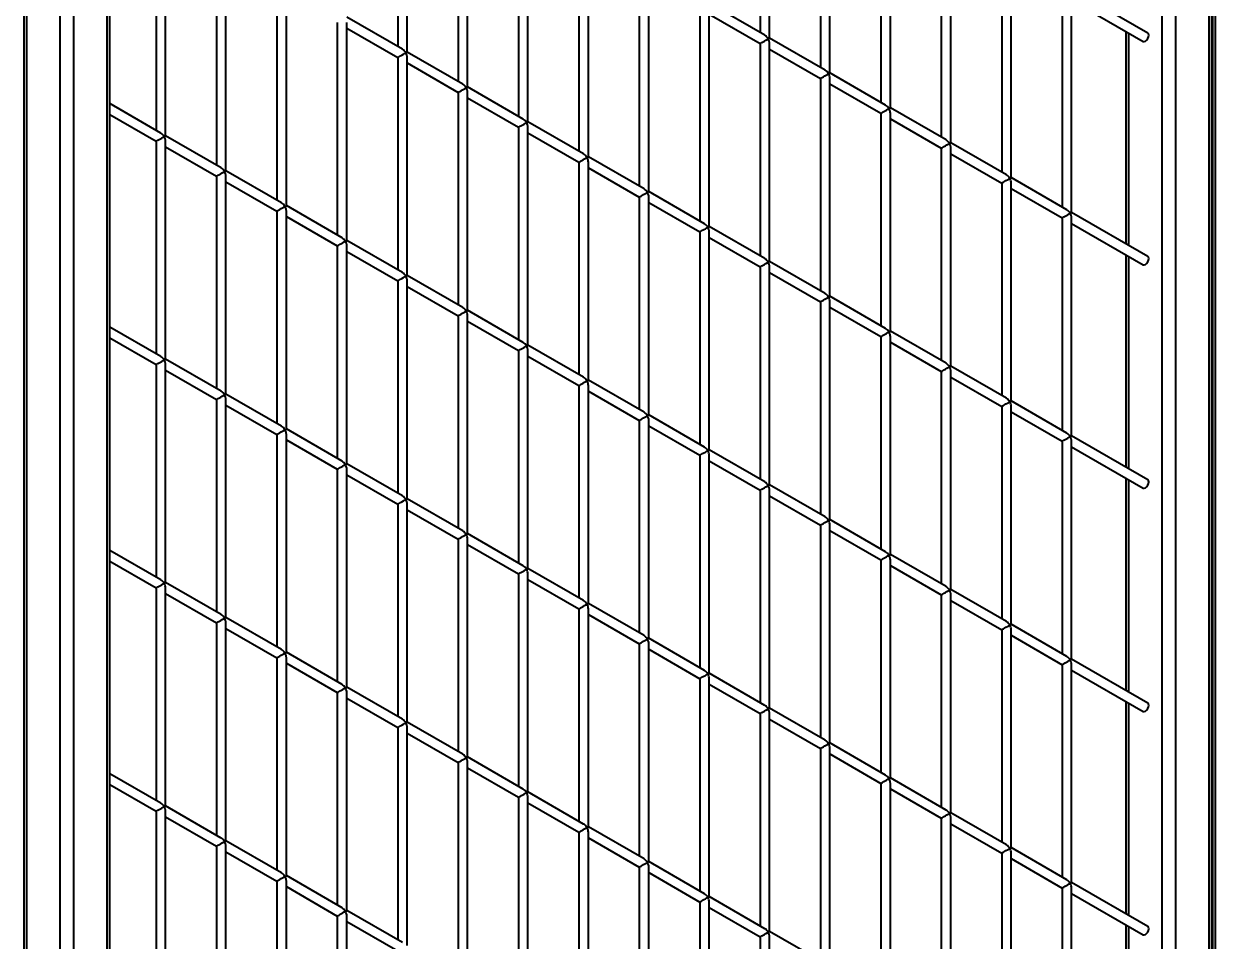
# Model space of a CAD drawing. Header units: millimetres. Extents: x 0 to 297, y 0 to 210.
# Drawn here: x 184.67 to 190.95, y 92.4 to 97.23 of the extents above; entities that cross this region are included whole.
import ezdxf

# ---------------------------------------------------------------- set-up
doc = ezdxf.new("R2010")
doc.units = ezdxf.units.MM
doc.layers.add('轮廓实线层', color=7, linetype='Continuous', lineweight=40)

msp = doc.modelspace()

# ---------------------------------------------------------------- linework, layer by layer
at = {"layer": '轮廓实线层', "color": 7, "linetype": 'Continuous', "lineweight": 40}
for p, q in [((184.861, 89.6397), (184.861, 104.3375)), ((184.9317, 104.2966), (184.9317, 89.6806)), ((185.1085, 89.7826), (185.1085, 103.9904)), ((185.1231, 89.7911), (185.1231, 103.9412)), ((184.6696, 103.0599), (184.6696, 91.2138)), ((190.9138, 86.2271), (190.9138, 100.8432)), ((190.9285, 86.1779), (190.9285, 100.8517)), ((190.7371, 100.7411), (190.7371, 86.5333)), ((190.931, 99.1717), (190.931, 87.5645)), ((188.5483, 98.2973), (188.5483, 97.1792)), ((188.5983, 97.1504), (188.5983, 98.2973)), ((186.6391, 98.2236), (186.6391, 97.1056)), ((186.6891, 97.0767), (186.6891, 98.2236)), ((188.8665, 98.1136), (188.8665, 96.9955)), ((188.9165, 96.9667), (188.9165, 98.1136)), ((186.9573, 98.04), (186.9573, 96.9219)), ((187.0073, 96.893), (187.0073, 98.04)), ((189.1847, 97.9299), (189.1847, 96.8118)), ((189.2347, 96.783), (189.2347, 97.9299)), ((187.2755, 97.8563), (187.2755, 96.7382)), ((187.3255, 96.7093), (187.3255, 97.8563)), ((185.3663, 97.7826), (185.3663, 96.6645)), ((185.4163, 96.6356), (185.4163, 97.7826)), ((189.5029, 97.7462), (189.5029, 96.6282)), ((189.5529, 96.5993), (189.5529, 97.7462)), ((187.5937, 97.6726), (187.5937, 96.5545)), ((187.6437, 96.5256), (187.6437, 97.6726)), ((185.6845, 97.5989), (185.6845, 96.4808)), ((185.7345, 96.452), (185.7345, 97.5989)), ((189.8211, 97.5626), (189.8211, 96.4445)), ((189.8711, 96.4156), (189.8711, 97.5626)), ((187.9119, 97.4889), (187.9119, 96.3708)), ((187.9619, 96.3419), (187.9619, 97.4889)), ((186.0027, 97.4152), (186.0027, 96.2971)), ((186.0527, 96.2683), (186.0527, 97.4152)), ((190.5905, 97.1761), (190.1893, 97.4077)), ((190.1393, 97.3789), (190.1393, 96.2608)), ((190.1893, 96.2319), (190.1893, 97.3789)), ((190.1893, 97.35), (190.5655, 97.1328)), ((188.2301, 97.3052), (188.2301, 96.1871)), ((188.5733, 97.1648), (188.2801, 97.3341)), ((188.2801, 96.1582), (188.2801, 97.3052)), ((186.3209, 97.2315), (186.3209, 96.1134)), ((186.6641, 97.0911), (186.3709, 97.2604)), ((186.3709, 96.0846), (186.3709, 97.2315)), ((188.2801, 97.2763), (188.5483, 97.1215)), ((186.3709, 97.2027), (186.6391, 97.0478)), ((190.4749, 97.1851), (190.4749, 96.067)), ((188.5483, 97.1215), (188.5483, 96.0034)), ((188.8915, 96.9811), (188.5983, 97.1504)), ((188.5983, 95.9745), (188.5983, 97.1215)), ((188.5983, 97.0926), (188.8665, 96.9378)), ((186.6391, 97.0478), (186.6391, 95.9297)), ((186.9823, 96.9074), (186.6891, 97.0767)), ((186.6891, 95.9009), (186.6891, 97.0478)), ((186.6891, 97.019), (186.9573, 96.8641)), ((189.2097, 96.7974), (188.9165, 96.9667)), ((188.8665, 96.9378), (188.8665, 95.8197)), ((188.9165, 95.7909), (188.9165, 96.9378)), ((188.9165, 96.9089), (189.1847, 96.7541)), ((186.9573, 96.8641), (186.9573, 95.7461)), ((187.3005, 96.7238), (187.0073, 96.893)), ((187.0073, 95.7172), (187.0073, 96.8641)), ((185.3913, 96.6501), (185.1231, 96.8049)), ((187.0073, 96.8353), (187.2755, 96.6804)), ((189.5279, 96.6137), (189.2347, 96.783)), ((185.1231, 96.7472), (185.3663, 96.6068)), ((189.1847, 96.7541), (189.1847, 95.636)), ((189.2347, 95.6072), (189.2347, 96.7541)), ((189.2347, 96.7253), (189.5029, 96.5704)), ((187.2755, 96.6804), (187.2755, 95.5624)), ((187.6187, 96.5401), (187.3255, 96.7093)), ((187.3255, 95.5335), (187.3255, 96.6804)), ((187.3255, 96.6516), (187.5937, 96.4968)), ((185.3663, 96.6068), (185.3663, 95.4887)), ((185.7095, 96.4664), (185.4163, 96.6356)), ((185.4163, 95.4598), (185.4163, 96.6068)), ((189.8461, 96.43), (189.5529, 96.5993)), ((185.4163, 96.5779), (185.6845, 96.4231)), ((189.5029, 96.5704), (189.5029, 95.4523)), ((189.5529, 95.4235), (189.5529, 96.5704)), ((189.5529, 96.5416), (189.8211, 96.3867)), ((187.5937, 96.4968), (187.5937, 95.3787)), ((187.9369, 96.3564), (187.6437, 96.5256)), ((187.6437, 95.3498), (187.6437, 96.4968)), ((187.6437, 96.4679), (187.9119, 96.3131)), ((185.6845, 96.4231), (185.6845, 95.305)), ((186.0277, 96.2827), (185.7345, 96.452)), ((185.7345, 95.2761), (185.7345, 96.4231)), ((190.1643, 96.2463), (189.8711, 96.4156)), ((185.7345, 96.3942), (186.0027, 96.2394)), ((188.2551, 96.1727), (187.9619, 96.3419)), ((189.8211, 96.3867), (189.8211, 95.2686)), ((189.8711, 95.2398), (189.8711, 96.3867)), ((189.8711, 96.3579), (190.1393, 96.203)), ((187.9119, 96.3131), (187.9119, 95.195)), ((187.9619, 95.1661), (187.9619, 96.3131)), ((187.9619, 96.2842), (188.2301, 96.1294)), ((186.0027, 96.2394), (186.0027, 95.1213)), ((186.3459, 96.099), (186.0527, 96.2683)), ((186.0527, 95.0924), (186.0527, 96.2394)), ((190.5905, 96.0003), (190.1893, 96.2319)), ((186.0527, 96.2105), (186.3209, 96.0557)), ((188.5733, 95.989), (188.2801, 96.1582)), ((190.1393, 96.203), (190.1393, 95.085)), ((190.1893, 95.0561), (190.1893, 96.203)), ((190.1893, 96.1742), (190.5655, 95.957)), ((188.2301, 96.1294), (188.2301, 95.0113)), ((188.2801, 94.9824), (188.2801, 96.1294)), ((188.2801, 96.1005), (188.5483, 95.9457)), ((186.3209, 96.0557), (186.3209, 94.9376)), ((186.6641, 95.9153), (186.3709, 96.0846)), ((186.3709, 94.9088), (186.3709, 96.0557)), ((186.3709, 96.0268), (186.6391, 95.872)), ((188.8915, 95.8053), (188.5983, 95.9745)), ((190.4749, 96.0093), (190.4749, 94.8912)), ((186.9823, 95.7316), (186.6891, 95.9009)), ((188.5483, 95.9457), (188.5483, 94.8276)), ((188.5983, 94.7987), (188.5983, 95.9457)), ((188.5983, 95.9168), (188.8665, 95.762)), ((186.6391, 95.872), (186.6391, 94.7539)), ((186.6891, 94.7251), (186.6891, 95.872)), ((186.6891, 95.8431), (186.9573, 95.6883)), ((189.2097, 95.6216), (188.9165, 95.7909)), ((187.3005, 95.5479), (187.0073, 95.7172)), ((188.8665, 95.762), (188.8665, 94.6439)), ((188.9165, 94.615), (188.9165, 95.762)), ((188.9165, 95.7331), (189.1847, 95.5783)), ((186.9573, 95.6883), (186.9573, 94.5702)), ((187.0073, 94.5414), (187.0073, 95.6883)), ((187.0073, 95.6595), (187.2755, 95.5046)), ((185.3913, 95.4743), (185.1231, 95.6291)), ((189.5279, 95.4379), (189.2347, 95.6072)), ((185.1231, 95.5714), (185.3663, 95.431)), ((187.6187, 95.3642), (187.3255, 95.5335)), ((189.1847, 95.5783), (189.1847, 94.4602)), ((189.2347, 94.4313), (189.2347, 95.5783)), ((189.2347, 95.5494), (189.5029, 95.3946)), ((185.7095, 95.2906), (185.4163, 95.4598)), ((187.2755, 95.5046), (187.2755, 94.3865)), ((187.3255, 94.3577), (187.3255, 95.5046)), ((187.3255, 95.4758), (187.5937, 95.3209)), ((185.3663, 95.431), (185.3663, 94.3129)), ((185.4163, 94.284), (185.4163, 95.431)), ((185.4163, 95.4021), (185.6845, 95.2473)), ((189.8461, 95.2542), (189.5529, 95.4235)), ((187.9369, 95.1805), (187.6437, 95.3498)), ((189.5029, 95.3946), (189.5029, 94.2765)), ((189.5529, 94.2477), (189.5529, 95.3946)), ((189.5529, 95.3657), (189.8211, 95.2109)), ((186.0277, 95.1069), (185.7345, 95.2761)), ((187.5937, 95.3209), (187.5937, 94.2029)), ((187.6437, 94.174), (187.6437, 95.3209)), ((187.6437, 95.2921), (187.9119, 95.1372)), ((185.6845, 95.2473), (185.6845, 94.1292)), ((185.7345, 94.1003), (185.7345, 95.2473)), ((185.7345, 95.2184), (186.0027, 95.0636)), ((189.8211, 95.2109), (189.8211, 94.0928)), ((190.1643, 95.0705), (189.8711, 95.2398)), ((189.8711, 94.064), (189.8711, 95.2109)), ((188.2551, 94.9969), (187.9619, 95.1661)), ((189.8711, 95.182), (190.1393, 95.0272)), ((186.3459, 94.9232), (186.0527, 95.0924)), ((187.9119, 95.1372), (187.9119, 94.0192)), ((187.9619, 93.9903), (187.9619, 95.1372)), ((187.9619, 95.1084), (188.2301, 94.9536)), ((186.0027, 95.0636), (186.0027, 93.9455)), ((186.0527, 93.9166), (186.0527, 95.0636)), ((186.0527, 95.0347), (186.3209, 94.8799)), ((190.1393, 95.0272), (190.1393, 93.9091)), ((190.5905, 94.8245), (190.1893, 95.0561)), ((190.1893, 93.8803), (190.1893, 95.0272)), ((188.5733, 94.8132), (188.2801, 94.9824)), ((190.1893, 94.9984), (190.5655, 94.7812)), ((186.6641, 94.7395), (186.3709, 94.9088)), ((188.2301, 94.9536), (188.2301, 93.8355)), ((188.2801, 93.8066), (188.2801, 94.9536)), ((188.2801, 94.9247), (188.5483, 94.7699)), ((186.3209, 94.8799), (186.3209, 93.7618)), ((186.3709, 93.7329), (186.3709, 94.8799)), ((186.3709, 94.851), (186.6391, 94.6962)), ((190.4749, 94.8335), (190.4749, 93.7154)), ((188.5483, 94.7699), (188.5483, 93.6518)), ((188.8915, 94.6295), (188.5983, 94.7987)), ((188.5983, 93.6229), (188.5983, 94.7699)), ((186.9823, 94.5558), (186.6891, 94.7251)), ((188.5983, 94.741), (188.8665, 94.5862)), ((186.6391, 94.6962), (186.6391, 93.5781)), ((186.6891, 93.5492), (186.6891, 94.6962)), ((186.6891, 94.6673), (186.9573, 94.5125)), ((188.8665, 94.5862), (188.8665, 93.4681)), ((189.2097, 94.4458), (188.9165, 94.615)), ((188.9165, 93.4392), (188.9165, 94.5862)), ((187.3005, 94.3721), (187.0073, 94.5414)), ((188.9165, 94.5573), (189.1847, 94.4025)), ((186.9573, 94.5125), (186.9573, 93.3944)), ((187.0073, 93.3656), (187.0073, 94.5125)), ((187.0073, 94.4836), (187.2755, 94.3288)), ((185.3913, 94.2984), (185.1231, 94.4533)), ((185.1231, 94.3955), (185.3663, 94.2551)), ((189.1847, 94.4025), (189.1847, 93.2844)), ((189.5279, 94.2621), (189.2347, 94.4313)), ((189.2347, 93.2555), (189.2347, 94.4025)), ((187.6187, 94.1884), (187.3255, 94.3577)), ((189.2347, 94.3736), (189.5029, 94.2188)), ((185.7095, 94.1148), (185.4163, 94.284)), ((187.2755, 94.3288), (187.2755, 93.2107)), ((187.3255, 93.1819), (187.3255, 94.3288)), ((187.3255, 94.2999), (187.5937, 94.1451)), ((185.3663, 94.2551), (185.3663, 93.1371)), ((185.4163, 93.1082), (185.4163, 94.2551)), ((185.4163, 94.2263), (185.6845, 94.0714)), ((189.5029, 94.2188), (189.5029, 93.1007)), ((189.8461, 94.0784), (189.5529, 94.2477)), ((189.5529, 93.0718), (189.5529, 94.2188)), ((187.5937, 94.1451), (187.5937, 93.027)), ((187.9369, 94.0047), (187.6437, 94.174)), ((187.6437, 92.9982), (187.6437, 94.1451)), ((189.5529, 94.1899), (189.8211, 94.0351)), ((186.0277, 93.9311), (185.7345, 94.1003)), ((187.6437, 94.1163), (187.9119, 93.9614)), ((185.6845, 94.0714), (185.6845, 92.9534)), ((185.7345, 92.9245), (185.7345, 94.0714)), ((185.7345, 94.0426), (186.0027, 93.8878)), ((189.8211, 94.0351), (189.8211, 92.917)), ((190.1643, 93.8947), (189.8711, 94.064)), ((189.8711, 92.8881), (189.8711, 94.0351)), ((187.9119, 93.9614), (187.9119, 92.8433)), ((188.2551, 93.821), (187.9619, 93.9903)), ((187.9619, 92.8145), (187.9619, 93.9614)), ((189.8711, 94.0062), (190.1393, 93.8514)), ((186.3459, 93.7474), (186.0527, 93.9166)), ((187.9619, 93.9326), (188.2301, 93.7777)), ((186.0027, 93.8878), (186.0027, 92.7697)), ((186.0527, 92.7408), (186.0527, 93.8878)), ((186.0527, 93.8589), (186.3209, 93.7041)), ((190.1393, 93.8514), (190.1393, 92.7333)), ((190.5905, 93.6487), (190.1893, 93.8803)), ((190.1893, 92.7045), (190.1893, 93.8514)), ((188.2301, 93.7777), (188.2301, 92.6596)), ((188.5733, 93.6373), (188.2801, 93.8066)), ((188.2801, 92.6308), (188.2801, 93.7777)), ((190.1893, 93.8225), (190.5655, 93.6054)), ((186.3209, 93.7041), (186.3209, 92.586)), ((186.6641, 93.5637), (186.3709, 93.7329)), ((186.3709, 92.5571), (186.3709, 93.7041)), ((188.2801, 93.7489), (188.5483, 93.594)), ((186.3709, 93.6752), (186.6391, 93.5204)), ((190.4749, 93.6576), (190.4749, 92.5396)), ((188.5483, 93.594), (188.5483, 92.476)), ((188.8915, 93.4537), (188.5983, 93.6229)), ((188.5983, 92.4471), (188.5983, 93.594)), ((186.6391, 93.5204), (186.6391, 92.4023)), ((186.9823, 93.38), (186.6891, 93.5492)), ((186.6891, 92.3734), (186.6891, 93.5204)), ((188.5983, 93.5652), (188.8665, 93.4104)), ((186.6891, 93.4915), (186.9573, 93.3367)), ((188.8665, 93.4104), (188.8665, 92.2923)), ((189.2097, 93.27), (188.9165, 93.4392)), ((188.9165, 92.2634), (188.9165, 93.4104)), ((186.9573, 93.3367), (186.9573, 92.2186)), ((187.3005, 93.1963), (187.0073, 93.3656)), ((187.0073, 92.1897), (187.0073, 93.3367)), ((188.9165, 93.3815), (189.1847, 93.2267)), ((185.3913, 93.1226), (185.1231, 93.2775)), ((187.0073, 93.3078), (187.2755, 93.153)), ((185.1231, 93.2197), (185.3663, 93.0793)), ((189.1847, 93.2267), (189.1847, 92.1086)), ((189.5279, 93.0863), (189.2347, 93.2555)), ((189.2347, 92.0797), (189.2347, 93.2267)), ((187.2755, 93.153), (187.2755, 92.0349)), ((187.6187, 93.0126), (187.3255, 93.1819)), ((187.3255, 92.006), (187.3255, 93.153)), ((189.2347, 93.1978), (189.5029, 93.043)), ((185.3663, 93.0793), (185.3663, 91.9612)), ((185.7095, 92.9389), (185.4163, 93.1082)), ((185.4163, 91.9324), (185.4163, 93.0793)), ((187.3255, 93.1241), (187.5937, 92.9693)), ((185.4163, 93.0505), (185.6845, 92.8956)), ((189.5029, 93.043), (189.5029, 91.9249)), ((189.8461, 92.9026), (189.5529, 93.0718)), ((189.5529, 91.896), (189.5529, 93.043)), ((189.5529, 93.0141), (189.8211, 92.8593)), ((187.5937, 92.9693), (187.5937, 91.8512)), ((187.9369, 92.8289), (187.6437, 92.9982)), ((187.6437, 91.8223), (187.6437, 92.9693)), ((185.6845, 92.8956), (185.6845, 91.7775)), ((186.0277, 92.7552), (185.7345, 92.9245)), ((185.7345, 91.7487), (185.7345, 92.8956)), ((187.6437, 92.9404), (187.9119, 92.7856)), ((190.1643, 92.7189), (189.8711, 92.8881)), ((185.7345, 92.8668), (186.0027, 92.7119)), ((189.8211, 92.8593), (189.8211, 91.7412)), ((189.8711, 91.7123), (189.8711, 92.8593)), ((189.8711, 92.8304), (190.1393, 92.6756)), ((187.9119, 92.7856), (187.9119, 91.6675)), ((188.2551, 92.6452), (187.9619, 92.8145)), ((187.9619, 91.6387), (187.9619, 92.7856)), ((186.0027, 92.7119), (186.0027, 91.5939)), ((186.3459, 92.5716), (186.0527, 92.7408)), ((186.0527, 91.565), (186.0527, 92.7119)), ((187.9619, 92.7567), (188.2301, 92.6019)), ((190.5905, 92.4729), (190.1893, 92.7045)), ((186.0527, 92.6831), (186.3209, 92.5282)), ((190.1393, 92.6756), (190.1393, 91.5575)), ((190.1893, 91.5286), (190.1893, 92.6756)), ((190.1893, 92.6467), (190.5655, 92.4296)), ((188.2301, 92.6019), (188.2301, 91.4838)), ((188.5733, 92.4615), (188.2801, 92.6308)), ((188.2801, 91.455), (188.2801, 92.6019)), ((188.2801, 92.5731), (188.5483, 92.4182)), ((186.3209, 92.5282), (186.3209, 91.4102)), ((186.6641, 92.3879), (186.3709, 92.5571)), ((186.3709, 91.3813), (186.3709, 92.5282)), ((186.3709, 92.4994), (186.6391, 92.3446)), ((188.8915, 92.2778), (188.5983, 92.4471)), ((190.4749, 92.4818), (190.4749, 91.3637)), ((188.5483, 92.4182), (188.5483, 91.3001)), ((188.5983, 91.2713), (188.5983, 92.4182))]:
    msp.add_line(p, q, dxfattribs=at)
at = {"layer": '轮廓实线层', "color": 8, "linetype": 'Continuous', "lineweight": 40}
for p, q in [((184.6842, 103.0514), (184.6842, 91.2091)), ((190.6664, 86.5911), (190.6664, 100.7003)), ((190.9457, 99.1697), (190.9457, 87.5561)), ((190.4896, 97.1767), (190.4896, 96.0586)), ((190.4896, 96.0008), (190.4896, 94.8827)), ((190.4896, 94.825), (190.4896, 93.7069)), ((190.4896, 93.6492), (190.4896, 92.5311)), ((190.4896, 92.4734), (190.4896, 91.3553))]:
    msp.add_line(p, q, dxfattribs=at)
at = {"layer": '轮廓实线层', "color": 7, "linetype": 'Continuous', "lineweight": 40, "flags": 128}
for points in [[(190.578, 97.1341), (190.5847, 97.1395), (190.5905, 97.1473), (190.5943, 97.1561), (190.5956, 97.1647), (190.5943, 97.1717), (190.5905, 97.1761), (190.5905, 97.1761)], [(190.5655, 97.1328), (190.5712, 97.1317), (190.578, 97.1341)], [(190.578, 95.9583), (190.5847, 95.9637), (190.5905, 95.9715), (190.5943, 95.9803), (190.5956, 95.9889), (190.5943, 95.9959), (190.5905, 96.0003), (190.5905, 96.0003)], [(190.5655, 95.957), (190.5712, 95.9559), (190.578, 95.9583)], [(190.5655, 94.7812), (190.5712, 94.7801), (190.578, 94.7824)], [(190.578, 94.7824), (190.5847, 94.7879), (190.5905, 94.7956), (190.5943, 94.8045), (190.5956, 94.8131), (190.5943, 94.8201), (190.5905, 94.8245), (190.5905, 94.8245)], [(190.578, 93.6066), (190.5847, 93.6121), (190.5905, 93.6198), (190.5943, 93.6287), (190.5956, 93.6372), (190.5943, 93.6443), (190.5905, 93.6487), (190.5905, 93.6487)], [(190.5655, 93.6054), (190.5712, 93.6043), (190.578, 93.6066)], [(190.578, 92.4308), (190.5847, 92.4363), (190.5905, 92.444), (190.5943, 92.4528), (190.5956, 92.4614), (190.5943, 92.4685), (190.5905, 92.4729), (190.5905, 92.4729)], [(190.5655, 92.4296), (190.5712, 92.4285), (190.578, 92.4308)]]:
    msp.add_lwpolyline(points, dxfattribs=at)
at = {"layer": '轮廓实线层', "color": 7, "linetype": 'Continuous', "lineweight": 40}
for centre, major_axis, ratio, start_param, end_param in [((188.5733, 97.1359), (-0.0177, 0.0306), 0.577335, 4.712348, 5.497828), ((186.6641, 97.0623), (-0.0177, 0.0306), 0.577335, 4.712348, 5.497828), ((188.5733, 97.1359), (0.025, 0.0144), 0.00007, 3.141552, 5.497747), ((188.5733, 97.1359), (0.025, 0.0144), 0.00007, 5.497747, 6.283145), ((188.5733, 97.1359), (-0.0177, 0.0306), 0.577335, 3.92695, 4.712348), ((186.6641, 97.0623), (0.025, 0.0144), 0.00007, 3.141552, 5.497747), ((186.6641, 97.0623), (0.025, 0.0144), 0.00007, 5.497747, 6.283145), ((186.6641, 97.0623), (-0.0177, 0.0306), 0.577335, 3.92695, 4.712348), ((188.8915, 96.9522), (-0.0177, 0.0306), 0.577335, 4.712348, 5.497828), ((188.8915, 96.9522), (0.025, 0.0144), 0.00007, 5.497747, 6.283145), ((186.9823, 96.8786), (-0.0177, 0.0306), 0.577335, 4.712348, 5.497828), ((188.8915, 96.9522), (0.025, 0.0144), 0.00007, 3.141552, 5.497747), ((188.8915, 96.9522), (-0.0177, 0.0306), 0.577335, 3.92695, 4.712348), ((186.9823, 96.8786), (0.025, 0.0144), 0.00007, 3.141552, 5.497747), ((186.9823, 96.8786), (0.025, 0.0144), 0.00007, 5.497747, 6.283145), ((186.9823, 96.8786), (-0.0177, 0.0306), 0.577335, 3.92695, 4.712348), ((189.2097, 96.7685), (0.025, 0.0144), 0.00007, 3.141552, 5.497747), ((189.2097, 96.7685), (-0.0177, 0.0306), 0.577335, 4.712348, 5.497828), ((189.2097, 96.7685), (0.025, 0.0144), 0.00007, 5.497747, 6.283145), ((189.2097, 96.7685), (-0.0177, 0.0306), 0.577335, 3.92695, 4.712348), ((187.3005, 96.6949), (-0.0177, 0.0306), 0.577335, 4.712348, 5.497828), ((187.3005, 96.6949), (0.025, 0.0144), 0.00007, 3.141552, 5.497747), ((187.3005, 96.6949), (0.025, 0.0144), 0.00007, 5.497747, 6.283145), ((187.3005, 96.6949), (-0.0177, 0.0306), 0.577335, 3.92695, 4.712348), ((185.3913, 96.6212), (0.025, 0.0144), 0.00007, 3.141552, 5.497747), ((185.3913, 96.6212), (-0.0177, 0.0306), 0.577335, 4.712348, 5.497828), ((185.3913, 96.6212), (0.025, 0.0144), 0.00007, 5.497747, 6.283145), ((185.3913, 96.6212), (-0.0177, 0.0306), 0.577335, 3.92695, 4.712348), ((189.5279, 96.5849), (0.025, 0.0144), 0.00007, 3.141552, 5.497747), ((189.5279, 96.5849), (-0.0177, 0.0306), 0.577335, 4.712348, 5.497828), ((189.5279, 96.5849), (0.025, 0.0144), 0.00007, 5.497747, 6.283145), ((189.5279, 96.5849), (-0.0177, 0.0306), 0.577335, 3.92695, 4.712348), ((187.6187, 96.5112), (-0.0177, 0.0306), 0.577335, 4.712348, 5.497828), ((185.7095, 96.4375), (-0.0177, 0.0306), 0.577335, 4.712348, 5.497828), ((187.6187, 96.5112), (0.025, 0.0144), 0.00007, 3.141552, 5.497747), ((187.6187, 96.5112), (0.025, 0.0144), 0.00007, 5.497747, 6.283145), ((187.6187, 96.5112), (-0.0177, 0.0306), 0.577335, 3.92695, 4.712348), ((185.7095, 96.4375), (0.025, 0.0144), 0.00007, 3.141552, 5.497747), ((185.7095, 96.4375), (0.025, 0.0144), 0.00007, 5.497747, 6.283145), ((185.7095, 96.4375), (-0.0177, 0.0306), 0.577335, 3.92695, 4.712348), ((189.8461, 96.4012), (0.025, 0.0144), 0.00007, 3.141552, 5.497747), ((189.8461, 96.4012), (-0.0177, 0.0306), 0.577335, 4.712348, 5.497828), ((189.8461, 96.4012), (0.025, 0.0144), 0.00007, 5.497747, 6.283145), ((189.8461, 96.4012), (-0.0177, 0.0306), 0.577335, 3.92695, 4.712348), ((187.9369, 96.3275), (-0.0177, 0.0306), 0.577335, 4.712348, 5.497828), ((187.9369, 96.3275), (0.025, 0.0144), 0.00007, 5.497747, 6.283145), ((186.0277, 96.2538), (-0.0177, 0.0306), 0.577335, 4.712348, 5.497828), ((187.9369, 96.3275), (0.025, 0.0144), 0.00007, 3.141552, 5.497747), ((187.9369, 96.3275), (-0.0177, 0.0306), 0.577335, 3.92695, 4.712348), ((186.0277, 96.2538), (0.025, 0.0144), 0.00007, 3.141552, 5.497747), ((186.0277, 96.2538), (0.025, 0.0144), 0.00007, 5.497747, 6.283145), ((186.0277, 96.2538), (-0.0177, 0.0306), 0.577335, 3.92695, 4.712348), ((190.1643, 96.2175), (0.025, 0.0144), 0.00007, 3.141552, 5.497747), ((190.1643, 96.2175), (-0.0177, 0.0306), 0.577335, 4.712348, 5.497828), ((190.1643, 96.2175), (0.025, 0.0144), 0.00007, 5.497747, 6.283145), ((190.1643, 96.2175), (-0.0177, 0.0306), 0.577335, 3.92695, 4.712348), ((188.2551, 96.1438), (0.025, 0.0144), 0.00007, 3.141552, 5.497747), ((188.2551, 96.1438), (-0.0177, 0.0306), 0.577335, 4.712348, 5.497828), ((188.2551, 96.1438), (0.025, 0.0144), 0.00007, 5.497747, 6.283145), ((188.2551, 96.1438), (-0.0177, 0.0306), 0.577335, 3.92695, 4.712348), ((186.3459, 96.0701), (-0.0177, 0.0306), 0.577335, 4.712348, 5.497828), ((186.3459, 96.0701), (0.025, 0.0144), 0.00007, 3.141552, 5.497747), ((186.3459, 96.0701), (0.025, 0.0144), 0.00007, 5.497747, 6.283145), ((186.3459, 96.0701), (-0.0177, 0.0306), 0.577335, 3.92695, 4.712348), ((188.5733, 95.9601), (0.025, 0.0144), 0.00007, 3.141552, 5.497747), ((188.5733, 95.9601), (-0.0177, 0.0306), 0.577335, 4.712348, 5.497828), ((188.5733, 95.9601), (0.025, 0.0144), 0.00007, 5.497747, 6.283145), ((188.5733, 95.9601), (-0.0177, 0.0306), 0.577335, 3.92695, 4.712348), ((186.6641, 95.8864), (-0.0177, 0.0306), 0.577335, 4.712348, 5.497828), ((186.6641, 95.8864), (0.025, 0.0144), 0.00007, 5.497747, 6.283145), ((186.6641, 95.8864), (0.025, 0.0144), 0.00007, 3.141552, 5.497747), ((186.6641, 95.8864), (-0.0177, 0.0306), 0.577335, 3.92695, 4.712348), ((188.8915, 95.7764), (0.025, 0.0144), 0.00007, 3.141552, 5.497747), ((188.8915, 95.7764), (-0.0177, 0.0306), 0.577335, 4.712348, 5.497828), ((188.8915, 95.7764), (0.025, 0.0144), 0.00007, 5.497747, 6.283145), ((188.8915, 95.7764), (-0.0177, 0.0306), 0.577335, 3.92695, 4.712348), ((186.9823, 95.7028), (0.025, 0.0144), 0.00007, 3.141552, 5.497747), ((186.9823, 95.7028), (-0.0177, 0.0306), 0.577335, 4.712348, 5.497828), ((186.9823, 95.7028), (0.025, 0.0144), 0.00007, 5.497747, 6.283145), ((186.9823, 95.7028), (-0.0177, 0.0306), 0.577335, 3.92695, 4.712348), ((189.2097, 95.5927), (0.025, 0.0144), 0.00007, 3.141552, 5.497747), ((189.2097, 95.5927), (-0.0177, 0.0306), 0.577335, 4.712348, 5.497828), ((189.2097, 95.5927), (0.025, 0.0144), 0.00007, 5.497747, 6.283145), ((189.2097, 95.5927), (-0.0177, 0.0306), 0.577335, 3.92695, 4.712348), ((187.3005, 95.5191), (0.025, 0.0144), 0.00007, 3.141552, 5.497747), ((187.3005, 95.5191), (-0.0177, 0.0306), 0.577335, 4.712348, 5.497828), ((187.3005, 95.5191), (0.025, 0.0144), 0.00007, 5.497747, 6.283145), ((187.3005, 95.5191), (-0.0177, 0.0306), 0.577335, 3.92695, 4.712348), ((185.3913, 95.4454), (-0.0177, 0.0306), 0.577335, 4.712348, 5.497828), ((185.3913, 95.4454), (0.025, 0.0144), 0.00007, 5.497747, 6.283145), ((185.3913, 95.4454), (0.025, 0.0144), 0.00007, 3.141552, 5.497747), ((185.3913, 95.4454), (-0.0177, 0.0306), 0.577335, 3.92695, 4.712348), ((189.5279, 95.409), (0.025, 0.0144), 0.00007, 3.141552, 5.497747), ((189.5279, 95.409), (-0.0177, 0.0306), 0.577335, 4.712348, 5.497828), ((189.5279, 95.409), (0.025, 0.0144), 0.00007, 5.497747, 6.283145), ((189.5279, 95.409), (-0.0177, 0.0306), 0.577335, 3.92695, 4.712348), ((187.6187, 95.3354), (0.025, 0.0144), 0.00007, 3.141552, 5.497747), ((187.6187, 95.3354), (-0.0177, 0.0306), 0.577335, 4.712348, 5.497828), ((187.6187, 95.3354), (0.025, 0.0144), 0.00007, 5.497747, 6.283145), ((187.6187, 95.3354), (-0.0177, 0.0306), 0.577335, 3.92695, 4.712348), ((185.7095, 95.2617), (0.025, 0.0144), 0.00007, 3.141552, 5.497747), ((185.7095, 95.2617), (-0.0177, 0.0306), 0.577335, 4.712348, 5.497828), ((185.7095, 95.2617), (0.025, 0.0144), 0.00007, 5.497747, 6.283145), ((185.7095, 95.2617), (-0.0177, 0.0306), 0.577335, 3.92695, 4.712348), ((189.8461, 95.2253), (0.025, 0.0144), 0.00007, 3.141552, 5.497747), ((189.8461, 95.2253), (-0.0177, 0.0306), 0.577335, 4.712348, 5.497828), ((189.8461, 95.2253), (0.025, 0.0144), 0.00007, 5.497747, 6.283145), ((189.8461, 95.2253), (-0.0177, 0.0306), 0.577335, 3.92695, 4.712348), ((187.9369, 95.1517), (0.025, 0.0144), 0.00007, 3.141552, 5.497747), ((187.9369, 95.1517), (-0.0177, 0.0306), 0.577335, 4.712348, 5.497828), ((187.9369, 95.1517), (0.025, 0.0144), 0.00007, 5.497747, 6.283145), ((187.9369, 95.1517), (-0.0177, 0.0306), 0.577335, 3.92695, 4.712348), ((186.0277, 95.078), (0.025, 0.0144), 0.00007, 3.141552, 5.497747), ((186.0277, 95.078), (-0.0177, 0.0306), 0.577335, 4.712348, 5.497828), ((186.0277, 95.078), (0.025, 0.0144), 0.00007, 5.497747, 6.283145), ((186.0277, 95.078), (-0.0177, 0.0306), 0.577335, 3.92695, 4.712348), ((190.1643, 95.0417), (0.025, 0.0144), 0.00007, 3.141552, 5.497747), ((190.1643, 95.0417), (-0.0177, 0.0306), 0.577335, 4.712348, 5.497828), ((190.1643, 95.0417), (0.025, 0.0144), 0.00007, 5.497747, 6.283145), ((190.1643, 95.0417), (-0.0177, 0.0306), 0.577335, 3.92695, 4.712348), ((188.2551, 94.968), (0.025, 0.0144), 0.00007, 3.141552, 5.497747), ((188.2551, 94.968), (-0.0177, 0.0306), 0.577335, 4.712348, 5.497828), ((188.2551, 94.968), (0.025, 0.0144), 0.00007, 5.497747, 6.283145), ((188.2551, 94.968), (-0.0177, 0.0306), 0.577335, 3.92695, 4.712348), ((186.3459, 94.8943), (0.025, 0.0144), 0.00007, 3.141552, 5.497747), ((186.3459, 94.8943), (-0.0177, 0.0306), 0.577335, 4.712348, 5.497828), ((186.3459, 94.8943), (0.025, 0.0144), 0.00007, 5.497747, 6.283145), ((186.3459, 94.8943), (-0.0177, 0.0306), 0.577335, 3.92695, 4.712348), ((188.5733, 94.7843), (0.025, 0.0144), 0.00007, 3.141552, 5.497747), ((188.5733, 94.7843), (-0.0177, 0.0306), 0.577335, 4.712348, 5.497828), ((188.5733, 94.7843), (0.025, 0.0144), 0.00007, 5.497747, 6.283145), ((188.5733, 94.7843), (-0.0177, 0.0306), 0.577335, 3.92695, 4.712348), ((186.6641, 94.7106), (0.025, 0.0144), 0.00007, 3.141552, 5.497747), ((186.6641, 94.7106), (-0.0177, 0.0306), 0.577335, 4.712348, 5.497828), ((186.6641, 94.7106), (0.025, 0.0144), 0.00007, 5.497747, 6.283145), ((186.6641, 94.7106), (-0.0177, 0.0306), 0.577335, 3.92695, 4.712348), ((188.8915, 94.6006), (0.025, 0.0144), 0.00007, 3.141552, 5.497747), ((188.8915, 94.6006), (-0.0177, 0.0306), 0.577335, 4.712348, 5.497828), ((188.8915, 94.6006), (0.025, 0.0144), 0.00007, 5.497747, 6.283145), ((188.8915, 94.6006), (-0.0177, 0.0306), 0.577335, 3.92695, 4.712348), ((186.9823, 94.5269), (0.025, 0.0144), 0.00007, 3.141552, 5.497747), ((186.9823, 94.5269), (-0.0177, 0.0306), 0.577335, 4.712348, 5.497828), ((186.9823, 94.5269), (0.025, 0.0144), 0.00007, 5.497747, 6.283145), ((186.9823, 94.5269), (-0.0177, 0.0306), 0.577335, 3.92695, 4.712348), ((189.2097, 94.4169), (0.025, 0.0144), 0.00007, 3.141552, 5.497747), ((189.2097, 94.4169), (-0.0177, 0.0306), 0.577335, 4.712348, 5.497828), ((189.2097, 94.4169), (0.025, 0.0144), 0.00007, 5.497747, 6.283145), ((189.2097, 94.4169), (-0.0177, 0.0306), 0.577335, 3.92695, 4.712348), ((187.3005, 94.3432), (0.025, 0.0144), 0.00007, 3.141552, 5.497747), ((187.3005, 94.3432), (-0.0177, 0.0306), 0.577335, 4.712348, 5.497828), ((187.3005, 94.3432), (0.025, 0.0144), 0.00007, 5.497747, 6.283145), ((187.3005, 94.3432), (-0.0177, 0.0306), 0.577335, 3.92695, 4.712348), ((185.3913, 94.2696), (0.025, 0.0144), 0.00007, 3.141552, 5.497747), ((185.3913, 94.2696), (-0.0177, 0.0306), 0.577335, 4.712348, 5.497828), ((185.3913, 94.2696), (0.025, 0.0144), 0.00007, 5.497747, 6.283145), ((185.3913, 94.2696), (-0.0177, 0.0306), 0.577335, 3.92695, 4.712348), ((189.5279, 94.2332), (0.025, 0.0144), 0.00007, 3.141552, 5.497747), ((189.5279, 94.2332), (-0.0177, 0.0306), 0.577335, 4.712348, 5.497828), ((189.5279, 94.2332), (0.025, 0.0144), 0.00007, 5.497747, 6.283145), ((189.5279, 94.2332), (-0.0177, 0.0306), 0.577335, 3.92695, 4.712348), ((187.6187, 94.1596), (0.025, 0.0144), 0.00007, 3.141552, 5.497747), ((187.6187, 94.1596), (-0.0177, 0.0306), 0.577335, 4.712348, 5.497828), ((187.6187, 94.1596), (0.025, 0.0144), 0.00007, 5.497747, 6.283145), ((187.6187, 94.1596), (-0.0177, 0.0306), 0.577335, 3.92695, 4.712348), ((185.7095, 94.0859), (0.025, 0.0144), 0.00007, 3.141552, 5.497747), ((185.7095, 94.0859), (-0.0177, 0.0306), 0.577335, 4.712348, 5.497828), ((185.7095, 94.0859), (0.025, 0.0144), 0.00007, 5.497747, 6.283145), ((185.7095, 94.0859), (-0.0177, 0.0306), 0.577335, 3.92695, 4.712348), ((189.8461, 94.0495), (-0.0177, 0.0306), 0.577335, 4.712348, 5.497828), ((189.8461, 94.0495), (0.025, 0.0144), 0.00007, 3.141552, 5.497747), ((189.8461, 94.0495), (0.025, 0.0144), 0.00007, 5.497747, 6.283145), ((189.8461, 94.0495), (-0.0177, 0.0306), 0.577335, 3.92695, 4.712348), ((187.9369, 93.9759), (0.025, 0.0144), 0.00007, 3.141552, 5.497747), ((187.9369, 93.9759), (-0.0177, 0.0306), 0.577335, 4.712348, 5.497828), ((187.9369, 93.9759), (0.025, 0.0144), 0.00007, 5.497747, 6.283145), ((187.9369, 93.9759), (-0.0177, 0.0306), 0.577335, 3.92695, 4.712348), ((186.0277, 93.9022), (0.025, 0.0144), 0.00007, 3.141552, 5.497747), ((186.0277, 93.9022), (-0.0177, 0.0306), 0.577335, 4.712348, 5.497828), ((186.0277, 93.9022), (0.025, 0.0144), 0.00007, 5.497747, 6.283145), ((186.0277, 93.9022), (-0.0177, 0.0306), 0.577335, 3.92695, 4.712348), ((190.1643, 93.8658), (-0.0177, 0.0306), 0.577335, 4.712348, 5.497828), ((190.1643, 93.8658), (0.025, 0.0144), 0.00007, 3.141552, 5.497747), ((190.1643, 93.8658), (0.025, 0.0144), 0.00007, 5.497747, 6.283145), ((190.1643, 93.8658), (-0.0177, 0.0306), 0.577335, 3.92695, 4.712348), ((188.2551, 93.7922), (0.025, 0.0144), 0.00007, 3.141552, 5.497747), ((188.2551, 93.7922), (-0.0177, 0.0306), 0.577335, 4.712348, 5.497828), ((188.2551, 93.7922), (0.025, 0.0144), 0.00007, 5.497747, 6.283145), ((188.2551, 93.7922), (-0.0177, 0.0306), 0.577335, 3.92695, 4.712348), ((186.3459, 93.7185), (0.025, 0.0144), 0.00007, 3.141552, 5.497747), ((186.3459, 93.7185), (-0.0177, 0.0306), 0.577335, 4.712348, 5.497828), ((186.3459, 93.7185), (0.025, 0.0144), 0.00007, 5.497747, 6.283145), ((186.3459, 93.7185), (-0.0177, 0.0306), 0.577335, 3.92695, 4.712348), ((188.5733, 93.6085), (0.025, 0.0144), 0.00007, 3.141552, 5.497747), ((188.5733, 93.6085), (-0.0177, 0.0306), 0.577335, 4.712348, 5.497828), ((188.5733, 93.6085), (0.025, 0.0144), 0.00007, 5.497747, 6.283145), ((188.5733, 93.6085), (-0.0177, 0.0306), 0.577335, 3.92695, 4.712348), ((186.6641, 93.5348), (0.025, 0.0144), 0.00007, 3.141552, 5.497747), ((186.6641, 93.5348), (-0.0177, 0.0306), 0.577335, 4.712348, 5.497828), ((186.6641, 93.5348), (0.025, 0.0144), 0.00007, 5.497747, 6.283145), ((186.6641, 93.5348), (-0.0177, 0.0306), 0.577335, 3.92695, 4.712348), ((188.8915, 93.4248), (-0.0177, 0.0306), 0.577335, 4.712348, 5.497828), ((188.8915, 93.4248), (0.025, 0.0144), 0.00007, 3.141552, 5.497747), ((188.8915, 93.4248), (0.025, 0.0144), 0.00007, 5.497747, 6.283145), ((188.8915, 93.4248), (-0.0177, 0.0306), 0.577335, 3.92695, 4.712348), ((186.9823, 93.3511), (0.025, 0.0144), 0.00007, 3.141552, 5.497747), ((186.9823, 93.3511), (-0.0177, 0.0306), 0.577335, 4.712348, 5.497828), ((186.9823, 93.3511), (0.025, 0.0144), 0.00007, 5.497747, 6.283145), ((186.9823, 93.3511), (-0.0177, 0.0306), 0.577335, 3.92695, 4.712348), ((189.2097, 93.2411), (-0.0177, 0.0306), 0.577335, 4.712348, 5.497828), ((189.2097, 93.2411), (0.025, 0.0144), 0.00007, 3.141552, 5.497747), ((189.2097, 93.2411), (0.025, 0.0144), 0.00007, 5.497747, 6.283145), ((189.2097, 93.2411), (-0.0177, 0.0306), 0.577335, 3.92695, 4.712348), ((187.3005, 93.1674), (0.025, 0.0144), 0.00007, 3.141552, 5.497747), ((187.3005, 93.1674), (-0.0177, 0.0306), 0.577335, 4.712348, 5.497828), ((187.3005, 93.1674), (0.025, 0.0144), 0.00007, 5.497747, 6.283145), ((187.3005, 93.1674), (-0.0177, 0.0306), 0.577335, 3.92695, 4.712348), ((185.3913, 93.0938), (0.025, 0.0144), 0.00007, 3.141552, 5.497747), ((185.3913, 93.0938), (-0.0177, 0.0306), 0.577335, 4.712348, 5.497828), ((185.3913, 93.0938), (0.025, 0.0144), 0.00007, 5.497747, 6.283145), ((185.3913, 93.0938), (-0.0177, 0.0306), 0.577335, 3.92695, 4.712348), ((189.5279, 93.0574), (-0.0177, 0.0306), 0.577335, 4.712348, 5.497828), ((187.6187, 92.9837), (-0.0177, 0.0306), 0.577335, 4.712348, 5.497828), ((189.5279, 93.0574), (0.025, 0.0144), 0.00007, 3.141552, 5.497747), ((189.5279, 93.0574), (0.025, 0.0144), 0.00007, 5.497747, 6.283145), ((189.5279, 93.0574), (-0.0177, 0.0306), 0.577335, 3.92695, 4.712348), ((187.6187, 92.9837), (0.025, 0.0144), 0.00007, 3.141552, 5.497747), ((187.6187, 92.9837), (0.025, 0.0144), 0.00007, 5.497747, 6.283145), ((187.6187, 92.9837), (-0.0177, 0.0306), 0.577335, 3.92695, 4.712348), ((185.7095, 92.9101), (0.025, 0.0144), 0.00007, 3.141552, 5.497747), ((185.7095, 92.9101), (-0.0177, 0.0306), 0.577335, 4.712348, 5.497828), ((185.7095, 92.9101), (0.025, 0.0144), 0.00007, 5.497747, 6.283145), ((185.7095, 92.9101), (-0.0177, 0.0306), 0.577335, 3.92695, 4.712348), ((189.8461, 92.8737), (-0.0177, 0.0306), 0.577335, 4.712348, 5.497828), ((189.8461, 92.8737), (0.025, 0.0144), 0.00007, 5.497747, 6.283145), ((187.9369, 92.8), (-0.0177, 0.0306), 0.577335, 4.712348, 5.497828), ((189.8461, 92.8737), (0.025, 0.0144), 0.00007, 3.141552, 5.497747), ((189.8461, 92.8737), (-0.0177, 0.0306), 0.577335, 3.92695, 4.712348), ((187.9369, 92.8), (0.025, 0.0144), 0.00007, 3.141552, 5.497747), ((187.9369, 92.8), (0.025, 0.0144), 0.00007, 5.497747, 6.283145), ((187.9369, 92.8), (-0.0177, 0.0306), 0.577335, 3.92695, 4.712348), ((186.0277, 92.7264), (0.025, 0.0144), 0.00007, 3.141552, 5.497747), ((186.0277, 92.7264), (-0.0177, 0.0306), 0.577335, 4.712348, 5.497828), ((186.0277, 92.7264), (0.025, 0.0144), 0.00007, 5.497747, 6.283145), ((186.0277, 92.7264), (-0.0177, 0.0306), 0.577335, 3.92695, 4.712348), ((190.1643, 92.69), (0.025, 0.0144), 0.00007, 3.141552, 5.497747), ((190.1643, 92.69), (-0.0177, 0.0306), 0.577335, 4.712348, 5.497828), ((190.1643, 92.69), (0.025, 0.0144), 0.00007, 5.497747, 6.283145), ((190.1643, 92.69), (-0.0177, 0.0306), 0.577335, 3.92695, 4.712348), ((188.2551, 92.6164), (-0.0177, 0.0306), 0.577335, 4.712348, 5.497828), ((188.2551, 92.6164), (0.025, 0.0144), 0.00007, 3.141552, 5.497747), ((188.2551, 92.6164), (0.025, 0.0144), 0.00007, 5.497747, 6.283145), ((188.2551, 92.6164), (-0.0177, 0.0306), 0.577335, 3.92695, 4.712348), ((186.3459, 92.5427), (0.025, 0.0144), 0.00007, 3.141552, 5.497747), ((186.3459, 92.5427), (-0.0177, 0.0306), 0.577335, 4.712348, 5.497828), ((186.3459, 92.5427), (0.025, 0.0144), 0.00007, 5.497747, 6.283145), ((186.3459, 92.5427), (-0.0177, 0.0306), 0.577335, 3.92695, 4.712348), ((188.5733, 92.4327), (-0.0177, 0.0306), 0.577335, 4.712348, 5.497828), ((188.5733, 92.4327), (0.025, 0.0144), 0.00007, 5.497747, 6.283145), ((188.5733, 92.4327), (0.025, 0.0144), 0.00007, 3.141552, 5.497747), ((188.5733, 92.4327), (-0.0177, 0.0306), 0.577335, 3.92695, 4.712348)]:
    msp.add_ellipse(centre, major_axis=major_axis, ratio=ratio, start_param=start_param, end_param=end_param, dxfattribs=at)

doc.saveas('drawing.dxf')
